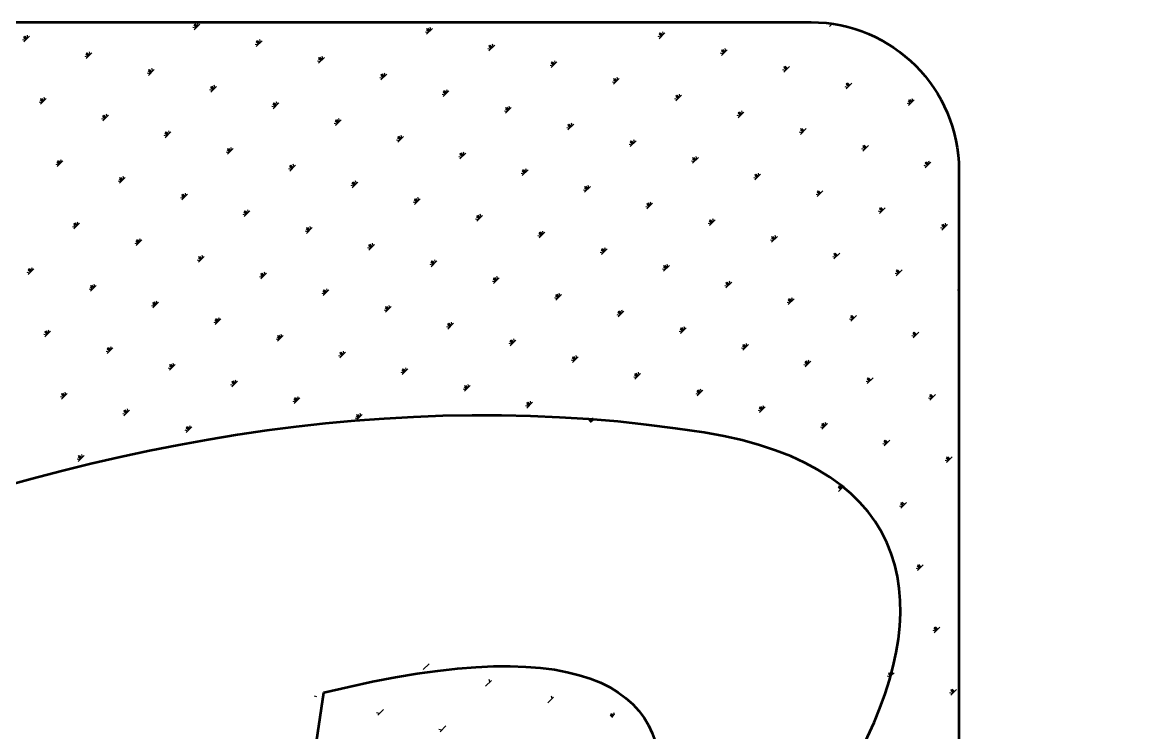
# Model space of a CAD drawing. Extents: x 54907 to 703237, y -798661 to -546661.
# Drawn here: x 250308 to 251933, y -549857 to -548815 of the extents above; entities that cross this region are included whole.
import ezdxf

# ---------------------------------------------------------------- set-up
doc = ezdxf.new("R2010")
doc.units = 0
doc.header["$LTSCALE"] = 1000
doc.header["$MEASUREMENT"] = 0
doc.layers.add('PUB_TITLE', color=4, linetype='Continuous')

msp = doc.modelspace()

# ---------------------------------------------------------------- linework, layer by layer
at = {"layer": 'PUB_TITLE', "color": 4}
for p, q in [((250561.5, -548824.5), (250557.8, -548823.5)), ((250562.5, -548823.4), (250559.2, -548820.1)), ((250563.5, -548822.4), (250559.4, -548818.2)), ((250559.4, -548826.6), (250567.7, -548818.2)), ((250564.6, -548821.3), (250561.2, -548818)), ((250565.6, -548820.3), (250564.7, -548816.6)), ((250902.1, -548831), (250898.5, -548830)), ((250903.2, -548830), (250899.8, -548826.6)), ((250904.2, -548828.9), (250900, -548824.8)), ((250900, -548833.1), (250908.4, -548824.8)), ((250905.2, -548827.9), (250901.9, -548824.6)), ((250906.3, -548826.9), (250905.3, -548823.2)), ((251247, -548833.4), (251246, -548829.8)), ((251490.1, -548821.8), (251494.1, -548817.7)), ((251493.2, -548818.6), (251492, -548817.4)), ((250312.1, -548842.4), (250308.4, -548841.4)), ((250313.1, -548841.3), (250309.8, -548838)), ((250314.2, -548840.3), (250310, -548836.1)), ((250310, -548844.5), (250318.3, -548836.1)), ((250315.2, -548839.2), (250311.9, -548835.9)), ((250316.2, -548838.2), (250315.3, -548834.6)), ((250653.8, -548847.9), (250650.4, -548844.5)), ((250654.8, -548846.8), (250650.6, -548842.7)), ((250650.6, -548851), (250659, -548842.7)), ((250655.9, -548845.8), (250652.5, -548842.5)), ((250656.9, -548844.8), (250655.9, -548841.1)), ((251242.8, -548837.6), (251239.1, -548836.6)), ((251243.8, -548836.5), (251240.5, -548833.2)), ((251244.9, -548835.5), (251240.7, -548831.3)), ((251240.7, -548839.7), (251249, -548831.3)), ((251245.9, -548834.4), (251242.6, -548831.1)), ((250404.4, -548865.8), (250401.1, -548862.5)), ((250405.4, -548864.7), (250401.3, -548860.6)), ((250401.3, -548868.9), (250409.6, -548860.6)), ((250406.5, -548863.7), (250403.1, -548860.4)), ((250407.5, -548862.7), (250406.5, -548859)), ((250652.7, -548848.9), (250649.1, -548848)), ((250993.4, -548855.5), (250989.7, -548854.5)), ((250994.4, -548854.4), (250991.1, -548851.1)), ((250995.5, -548853.4), (250991.3, -548849.2)), ((250991.3, -548857.6), (250999.7, -548849.2)), ((250996.5, -548852.4), (250993.2, -548849)), ((250997.6, -548851.3), (250996.6, -548847.7)), ((251334.1, -548862), (251330.4, -548861.1)), ((251335.1, -548861), (251331.8, -548857.7)), ((251336.1, -548860), (251332, -548855.8)), ((251332, -548864.1), (251340.3, -548855.8)), ((251337.2, -548858.9), (251333.8, -548855.6)), ((251338.2, -548857.9), (251337.3, -548854.2)), ((250403.4, -548866.8), (250399.7, -548865.9)), ((250744, -548873.4), (250740.4, -548872.4)), ((250745.1, -548872.3), (250741.7, -548869)), ((250746.1, -548871.3), (250741.9, -548867.1)), ((250741.9, -548875.5), (250750.3, -548867.1)), ((250747.1, -548870.3), (250743.8, -548866.9)), ((250748.2, -548869.2), (250747.2, -548865.6)), ((251084.7, -548879.9), (251081, -548879)), ((251085.7, -548878.9), (251082.4, -548875.6)), ((251086.8, -548877.9), (251082.6, -548873.7)), ((251082.6, -548882), (251090.9, -548873.7)), ((251087.8, -548876.8), (251084.5, -548873.5)), ((251088.9, -548875.8), (251087.9, -548872.1)), ((250494.6, -548891.3), (250491, -548890.3)), ((250495.7, -548890.3), (250492.3, -548886.9)), ((250496.7, -548889.2), (250492.5, -548885)), ((250492.5, -548893.4), (250500.9, -548885)), ((250497.8, -548888.2), (250494.4, -548884.8)), ((250498.8, -548887.1), (250497.8, -548883.5)), ((250836.3, -548896.8), (250833, -548893.5)), ((250837.4, -548895.8), (250833.2, -548891.6)), ((250833.2, -548899.9), (250841.6, -548891.6)), ((250838.4, -548894.7), (250835.1, -548891.4)), ((250839.5, -548893.7), (250838.5, -548890)), ((251425.3, -548886.5), (251421.7, -548885.5)), ((251426.4, -548885.5), (251423, -548882.1)), ((251427.4, -548884.4), (251423.2, -548880.2)), ((251423.2, -548888.6), (251431.6, -548880.2)), ((251428.5, -548883.4), (251425.1, -548880)), ((250587, -548914.7), (250583.6, -548911.4)), ((250588, -548913.7), (250583.8, -548909.5)), ((250583.8, -548917.8), (250592.2, -548909.5)), ((250589, -548912.6), (250585.7, -548909.3)), ((250590.1, -548911.6), (250589.1, -548907.9)), ((250835.3, -548897.8), (250831.6, -548896.9)), ((251176, -548904.4), (251172.3, -548903.4)), ((251177, -548903.4), (251173.7, -548900)), ((251178, -548902.3), (251173.9, -548898.1)), ((251173.9, -548906.5), (251182.2, -548898.1)), ((251179.1, -548901.3), (251175.7, -548897.9)), ((251180.1, -548900.2), (251179.2, -548896.6)), ((251516.6, -548911), (251513, -548910)), ((251517.7, -548909.9), (251514.3, -548906.6)), ((251518.7, -548908.9), (251514.5, -548904.7)), ((251514.5, -548913), (251522.9, -548904.7)), ((251519.7, -548907.8), (251516.4, -548904.5)), ((250338.6, -548931.6), (250334.4, -548927.4)), ((250334.4, -548935.7), (250342.8, -548927.4)), ((250339.7, -548930.5), (250336.3, -548927.2)), ((250340.7, -548929.5), (250339.7, -548925.8)), ((250585.9, -548915.8), (250582.3, -548914.8)), ((250926.6, -548922.3), (250922.9, -548921.3)), ((250927.6, -548921.3), (250924.3, -548917.9)), ((250928.7, -548920.2), (250924.5, -548916)), ((250924.5, -548924.4), (250932.8, -548916)), ((250929.7, -548919.2), (250926.4, -548915.8)), ((250930.7, -548918.1), (250929.8, -548914.5)), ((251267.2, -548928.9), (251263.6, -548927.9)), ((251268.3, -548927.8), (251264.9, -548924.5)), ((251269.3, -548926.8), (251265.1, -548922.6)), ((251265.1, -548930.9), (251273.5, -548922.6)), ((251270.4, -548925.7), (251267, -548922.4)), ((251271.4, -548924.7), (251270.4, -548921)), ((251612.1, -548931.2), (251611.1, -548927.6)), ((250336.5, -548933.7), (250332.9, -548932.7)), ((250337.6, -548932.6), (250334.2, -548929.3)), ((250677.2, -548940.2), (250673.5, -548939.2)), ((250678.2, -548939.2), (250674.9, -548935.8)), ((250679.3, -548938.1), (250675.1, -548933.9)), ((250675.1, -548942.3), (250683.5, -548933.9)), ((250680.3, -548937.1), (250677, -548933.7)), ((250681.4, -548936), (250680.4, -548932.4)), ((251018.9, -548945.7), (251015.6, -548942.4)), ((251019.9, -548944.7), (251015.8, -548940.5)), ((251015.8, -548948.9), (251024.1, -548940.5)), ((251021, -548943.6), (251017.6, -548940.3)), ((251022, -548942.6), (251021.1, -548938.9)), ((251607.9, -548935.4), (251604.2, -548934.4)), ((251608.9, -548934.4), (251605.6, -548931)), ((251610, -548933.3), (251605.8, -548929.2)), ((251605.8, -548937.5), (251614.2, -548929.2)), ((251611, -548932.3), (251607.7, -548928.9)), ((250427.8, -548958.1), (250424.2, -548957.1)), ((250428.9, -548957.1), (250425.5, -548953.7)), ((250429.9, -548956), (250425.7, -548951.9)), ((250425.7, -548960.2), (250434.1, -548951.9)), ((250430.9, -548955), (250427.6, -548951.6)), ((250432, -548953.9), (250431, -548950.3)), ((250769.5, -548963.6), (250766.2, -548960.3)), ((250770.6, -548962.6), (250766.4, -548958.4)), ((250766.4, -548966.8), (250774.7, -548958.4)), ((250771.6, -548961.5), (250768.3, -548958.2)), ((250772.6, -548960.5), (250771.7, -548956.8)), ((251017.9, -548946.8), (251014.2, -548945.8)), ((251358.5, -548953.3), (251354.9, -548952.3)), ((251359.6, -548952.3), (251356.2, -548948.9)), ((251360.6, -548951.2), (251356.4, -548947.1)), ((251356.4, -548955.4), (251364.8, -548947.1)), ((251361.6, -548950.2), (251358.3, -548946.8)), ((251362.7, -548949.1), (251361.7, -548945.5)), ((250521.2, -548980.5), (250517, -548976.3)), ((250517, -548984.7), (250525.4, -548976.3)), ((250522.2, -548979.4), (250518.9, -548976.1)), ((250523.3, -548978.4), (250522.3, -548974.7)), ((250768.5, -548964.7), (250764.8, -548963.7)), ((251109.1, -548971.2), (251105.5, -548970.2)), ((251110.2, -548970.2), (251106.8, -548966.8)), ((251111.2, -548969.1), (251107, -548965)), ((251107, -548973.3), (251115.4, -548965)), ((251112.3, -548968.1), (251108.9, -548964.8)), ((251113.3, -548967), (251112.3, -548963.4)), ((251449.8, -548977.8), (251446.1, -548976.8)), ((251450.8, -548976.7), (251447.5, -548973.4)), ((251451.9, -548975.7), (251447.7, -548971.5)), ((251447.7, -548979.9), (251456.1, -548971.5)), ((251452.9, -548974.6), (251449.6, -548971.3)), ((250519.1, -548982.6), (250515.4, -548981.6)), ((250520.1, -548981.5), (250516.8, -548978.2)), ((250859.8, -548989.1), (250856.1, -548988.2)), ((250860.8, -548988.1), (250857.5, -548984.7)), ((250861.8, -548987), (250857.7, -548982.9)), ((250857.7, -548991.2), (250866, -548982.9)), ((250862.9, -548986), (250859.5, -548982.7)), ((250863.9, -548985), (250862.9, -548981.3)), ((251201.5, -548994.6), (251198.1, -548991.3)), ((251202.5, -548993.6), (251198.3, -548989.4)), ((251198.3, -548997.8), (251206.7, -548989.4)), ((251203.5, -548992.6), (251200.2, -548989.2)), ((251204.6, -548991.5), (251203.6, -548987.9)), ((250610.4, -549007), (250606.7, -549006.1)), ((250611.4, -549006), (250608.1, -549002.6)), ((250612.5, -549004.9), (250608.3, -549000.8)), ((250608.3, -549009.1), (250616.6, -549000.8)), ((250613.5, -549003.9), (250610.2, -549000.6)), ((250614.5, -549002.9), (250613.6, -548999.2)), ((250952.1, -549012.5), (250948.7, -549009.2)), ((250953.1, -549011.5), (250948.9, -549007.3)), ((250948.9, -549015.7), (250957.3, -549007.3)), ((250954.2, -549010.5), (250950.8, -549007.1)), ((250955.2, -549009.4), (250954.2, -549005.8)), ((251200.4, -548995.7), (251196.8, -548994.7)), ((251541.1, -549002.2), (251537.4, -549001.3)), ((251542.1, -549001.2), (251538.8, -548997.9)), ((251543.2, -549000.1), (251539, -548996)), ((251539, -549004.3), (251547.3, -548996)), ((251544.2, -548999.1), (251540.9, -548995.8)), ((250361, -549024.9), (250357.3, -549024)), ((250362, -549023.9), (250358.7, -549020.6)), ((250363.1, -549022.9), (250358.9, -549018.7)), ((250358.9, -549027), (250367.3, -549018.7)), ((250364.1, -549021.8), (250360.8, -549018.5)), ((250365.2, -549020.8), (250364.2, -549017.1)), ((250703.7, -549029.4), (250699.6, -549025.2)), ((250699.6, -549033.6), (250707.9, -549025.2)), ((250704.8, -549028.4), (250701.4, -549025)), ((250705.8, -549027.3), (250704.8, -549023.7)), ((250951, -549013.6), (250947.4, -549012.6)), ((251291.7, -549020.1), (251288, -549019.2)), ((251292.7, -549019.1), (251289.4, -549015.8)), ((251293.8, -549018.1), (251289.6, -549013.9)), ((251289.6, -549022.2), (251298, -549013.9)), ((251294.8, -549017), (251291.5, -549013.7)), ((251295.9, -549016), (251294.9, -549012.3)), ((251632.4, -549026.7), (251628.7, -549025.7)), ((251633.4, -549025.7), (251630.1, -549022.3)), ((251634.4, -549024.6), (251630.3, -549020.4)), ((251630.3, -549028.8), (251638.6, -549020.4)), ((251635.5, -549023.6), (251632.1, -549020.2)), ((251636.5, -549022.5), (251635.6, -549018.9)), ((250456.4, -549045.2), (250455.5, -549041.6)), ((250701.6, -549031.5), (250698, -549030.5)), ((250702.7, -549030.4), (250699.4, -549027.1)), ((251042.3, -549038), (251038.7, -549037.1)), ((251043.4, -549037), (251040, -549033.7)), ((251044.4, -549036), (251040.2, -549031.8)), ((251040.2, -549040.1), (251048.6, -549031.8)), ((251045.4, -549034.9), (251042.1, -549031.6)), ((251046.5, -549033.9), (251045.5, -549030.2)), ((251384, -549043.6), (251380.7, -549040.2)), ((251385.1, -549042.5), (251380.9, -549038.3)), ((251380.9, -549046.7), (251389.2, -549038.3)), ((251386.1, -549041.5), (251382.8, -549038.1)), ((251387.1, -549040.4), (251386.2, -549036.8)), ((250452.3, -549049.4), (250448.6, -549048.4)), ((250453.3, -549048.4), (250450, -549045)), ((250454.4, -549047.3), (250450.2, -549043.1)), ((250450.2, -549051.5), (250458.5, -549043.1)), ((250455.4, -549046.3), (250452.1, -549042.9)), ((250792.9, -549056), (250789.3, -549055)), ((250794, -549054.9), (250790.6, -549051.6)), ((250795, -549053.9), (250790.8, -549049.7)), ((250790.8, -549058), (250799.2, -549049.7)), ((250796.1, -549052.8), (250792.7, -549049.5)), ((250797.1, -549051.8), (250796.1, -549048.1)), ((251134.6, -549061.5), (251131.3, -549058.1)), ((251135.7, -549060.4), (251131.5, -549056.2)), ((251131.5, -549064.6), (251139.9, -549056.2)), ((251136.7, -549059.4), (251133.4, -549056)), ((251137.8, -549058.3), (251136.8, -549054.7)), ((251383, -549044.6), (251379.3, -549043.6)), ((250543.5, -549073.9), (250539.9, -549072.9)), ((250544.6, -549072.8), (250541.3, -549069.5)), ((250545.6, -549071.8), (250541.5, -549067.6)), ((250541.5, -549075.9), (250549.8, -549067.6)), ((250546.7, -549070.7), (250543.3, -549067.4)), ((250547.7, -549069.7), (250546.7, -549066)), ((250886.3, -549078.3), (250882.1, -549074.1)), ((250882.1, -549082.5), (250890.5, -549074.1)), ((250887.3, -549077.3), (250884, -549073.9)), ((250888.4, -549076.2), (250887.4, -549072.6)), ((251133.6, -549062.5), (251129.9, -549061.5)), ((251474.3, -549069.1), (251470.6, -549068.1)), ((251475.3, -549068), (251472, -549064.7)), ((251476.3, -549067), (251472.2, -549062.8)), ((251472.2, -549071.1), (251480.5, -549062.8)), ((251477.4, -549065.9), (251474, -549062.6)), ((250639, -549094.1), (250638, -549090.5)), ((250884.2, -549080.4), (250880.6, -549079.4)), ((250885.3, -549079.4), (250881.9, -549076)), ((251224.9, -549087), (251221.2, -549086)), ((251225.9, -549085.9), (251222.6, -549082.6)), ((251227, -549084.9), (251222.8, -549080.7)), ((251222.8, -549089.1), (251231.1, -549080.7)), ((251228, -549083.8), (251224.7, -549080.5)), ((251229, -549082.8), (251228.1, -549079.1)), ((251566.6, -549092.5), (251563.2, -549089.1)), ((251567.6, -549091.4), (251563.4, -549087.3)), ((251563.4, -549095.6), (251571.8, -549087.3)), ((251568.7, -549090.4), (251565.3, -549087)), ((250634.8, -549098.3), (250631.2, -549097.3)), ((250635.9, -549097.3), (250632.5, -549093.9)), ((250636.9, -549096.2), (250632.7, -549092)), ((250632.7, -549100.4), (250641.1, -549092)), ((250638, -549095.2), (250634.6, -549091.8)), ((250975.5, -549104.9), (250971.8, -549103.9)), ((250976.5, -549103.8), (250973.2, -549100.5)), ((250977.6, -549102.8), (250973.4, -549098.6)), ((250973.4, -549107), (250981.8, -549098.6)), ((250978.6, -549101.7), (250975.3, -549098.4)), ((250979.7, -549100.7), (250978.7, -549097)), ((251317.2, -549110.4), (251313.9, -549107)), ((251318.2, -549109.3), (251314.1, -549105.2)), ((251314.1, -549113.5), (251322.4, -549105.2)), ((251319.3, -549108.3), (251315.9, -549104.9)), ((251320.3, -549107.2), (251319.3, -549103.6)), ((251565.5, -549093.5), (251561.9, -549092.5)), ((250385.4, -549116.2), (250381.8, -549115.2)), ((250386.5, -549115.2), (250383.1, -549111.8)), ((250387.5, -549114.1), (250383.4, -549110)), ((250383.4, -549118.3), (250391.7, -549110)), ((250388.6, -549113.1), (250385.2, -549109.7)), ((250389.6, -549112), (250388.6, -549108.4)), ((250726.1, -549122.8), (250722.5, -549121.8)), ((250727.2, -549121.7), (250723.8, -549118.4)), ((250728.2, -549120.7), (250724, -549116.5)), ((250724, -549124.9), (250732.4, -549116.5)), ((250729.2, -549119.6), (250725.9, -549116.3)), ((250730.3, -549118.6), (250729.3, -549114.9)), ((251068.9, -549127.2), (251064.7, -549123.1)), ((251064.7, -549131.4), (251073, -549123.1)), ((251069.9, -549126.2), (251066.6, -549122.9)), ((251070.9, -549125.1), (251070, -549121.5)), ((251316.2, -549111.4), (251312.5, -549110.4)), ((251656.8, -549118), (251653.2, -549117)), ((251657.9, -549116.9), (251654.5, -549113.6)), ((251658.9, -549115.9), (251654.7, -549111.7)), ((251654.7, -549120.1), (251663.1, -549111.7)), ((251659.9, -549114.8), (251656.6, -549111.5)), ((251661, -549113.8), (251660, -549110.1)), ((250477.8, -549139.6), (250474.4, -549136.3)), ((250478.8, -549138.6), (250474.6, -549134.4)), ((250474.6, -549142.8), (250483, -549134.4)), ((250479.9, -549137.5), (250476.5, -549134.2)), ((250480.9, -549136.5), (250479.9, -549132.8)), ((250821.6, -549143.1), (250820.6, -549139.4)), ((251066.8, -549129.3), (251063.1, -549128.3)), ((251067.8, -549128.3), (251064.5, -549124.9)), ((251407.4, -549135.9), (251403.8, -549134.9)), ((251408.5, -549134.8), (251405.1, -549131.5)), ((251409.5, -549133.8), (251405.3, -549129.6)), ((251405.3, -549138), (251413.7, -549129.6)), ((251410.6, -549132.7), (251407.2, -549129.4)), ((251411.6, -549131.7), (251410.6, -549128.1)), ((250476.7, -549140.7), (250473.1, -549139.7)), ((250817.4, -549147.2), (250813.7, -549146.3)), ((250818.4, -549146.2), (250815.1, -549142.8)), ((250819.5, -549145.1), (250815.3, -549141)), ((250815.3, -549149.3), (250823.7, -549141)), ((250820.5, -549144.1), (250817.2, -549140.8)), ((251158, -549153.8), (251154.4, -549152.8)), ((251159.1, -549152.7), (251155.8, -549149.4)), ((251160.1, -549151.7), (251156, -549147.5)), ((251156, -549155.9), (251164.3, -549147.5)), ((251161.2, -549150.7), (251157.8, -549147.3)), ((251162.2, -549149.6), (251161.2, -549146)), ((251500.8, -549158.2), (251496.6, -549154.1)), ((251496.6, -549162.4), (251505, -549154.1)), ((251501.8, -549157.2), (251498.5, -549153.9)), ((250568, -549165.1), (250564.4, -549164.2)), ((250569.1, -549164.1), (250565.7, -549160.8)), ((250570.1, -549163), (250565.9, -549158.9)), ((250565.9, -549167.2), (250574.3, -549158.9)), ((250571.1, -549162), (250567.8, -549158.7)), ((250572.2, -549161), (250571.2, -549157.3)), ((250908.7, -549171.7), (250905, -549170.7)), ((250909.7, -549170.6), (250906.4, -549167.3)), ((250910.8, -549169.6), (250906.6, -549165.4)), ((250906.6, -549173.8), (250914.9, -549165.4)), ((250911.8, -549168.6), (250908.5, -549165.2)), ((250912.8, -549167.5), (250911.9, -549163.9)), ((251251.4, -549176.2), (251247.2, -549172)), ((251247.2, -549180.3), (251255.6, -549172)), ((251252.5, -549175.1), (251249.1, -549171.8)), ((251253.5, -549174.1), (251252.5, -549170.4)), ((251498.7, -549160.3), (251495.1, -549159.4)), ((251499.8, -549159.3), (251496.4, -549156)), ((250318.6, -549183), (250315, -549182.1)), ((250319.7, -549182), (250316.3, -549178.7)), ((250320.7, -549181), (250316.5, -549176.8)), ((250316.5, -549185.1), (250324.9, -549176.8)), ((250321.8, -549179.9), (250318.4, -549176.6)), ((250322.8, -549178.9), (250321.8, -549175.2)), ((250660.3, -549188.5), (250657, -549185.2)), ((250661.4, -549187.5), (250657.2, -549183.3)), ((250657.2, -549191.7), (250665.6, -549183.3)), ((250662.4, -549186.5), (250659.1, -549183.1)), ((250663.5, -549185.4), (250662.5, -549181.8)), ((251004.1, -549192), (251003.1, -549188.3)), ((251249.3, -549178.2), (251245.7, -549177.3)), ((251250.4, -549177.2), (251247, -549173.9)), ((251590, -549184.8), (251586.3, -549183.8)), ((251591, -549183.8), (251587.7, -549180.4)), ((251592.1, -549182.7), (251587.9, -549178.5)), ((251587.9, -549186.9), (251596.3, -549178.5)), ((251593.1, -549181.7), (251589.8, -549178.3)), ((250410.9, -549206.5), (250407.6, -549203.1)), ((250412, -549205.4), (250407.8, -549201.2)), ((250407.8, -549209.6), (250416.2, -549201.2)), ((250413, -549204.4), (250409.7, -549201)), ((250414.1, -549203.3), (250413.1, -549199.7)), ((250659.3, -549189.6), (250655.6, -549188.6)), ((250999.9, -549196.1), (250996.3, -549195.2)), ((251001, -549195.1), (250997.7, -549191.8)), ((251002, -549194.1), (250997.9, -549189.9)), ((250997.9, -549198.2), (251006.2, -549189.9)), ((251003.1, -549193), (250999.7, -549189.7)), ((251340.6, -549202.7), (251337, -549201.7)), ((251341.7, -549201.7), (251338.3, -549198.3)), ((251342.7, -549200.6), (251338.5, -549196.4)), ((251338.5, -549204.8), (251346.9, -549196.4)), ((251343.7, -549199.6), (251340.4, -549196.2)), ((251344.8, -549198.5), (251343.8, -549194.9)), ((251679.7, -549203.6), (251679.2, -549203)), ((250409.9, -549207.5), (250406.3, -549206.5)), ((250750.6, -549214.1), (250746.9, -549213.1)), ((250751.6, -549213), (250748.3, -549209.7)), ((250752.7, -549212), (250748.5, -549207.8)), ((250748.5, -549216.1), (250756.8, -549207.8)), ((250753.7, -549210.9), (250750.4, -549207.6)), ((250754.7, -549209.9), (250753.8, -549206.2)), ((251091.2, -549220.6), (251087.6, -549219.6)), ((251092.3, -549219.6), (251088.9, -549216.2)), ((251093.3, -549218.5), (251089.1, -549214.3)), ((251089.1, -549222.7), (251097.5, -549214.3)), ((251094.4, -549217.5), (251091, -549214.1)), ((251095.4, -549216.4), (251094.4, -549212.8)), ((251435, -549224), (251431.7, -549220.7)), ((251436.1, -549223), (251435.1, -549219.3)), ((251679.7, -549208.8), (251677.6, -549208.3)), ((251679.7, -549205.6), (251679, -549204.9)), ((251679.2, -549211.3), (251679.7, -549210.8)), ((250501.2, -549232), (250497.5, -549231)), ((250502.2, -549230.9), (250498.9, -549227.6)), ((250503.3, -549229.9), (250499.1, -549225.7)), ((250499.1, -549234), (250507.4, -549225.7)), ((250504.3, -549228.8), (250501, -549225.5)), ((250505.4, -549227.8), (250504.4, -549224.1)), ((250842.9, -549237.5), (250839.5, -549234.1)), ((250843.9, -549236.4), (250839.8, -549232.2)), ((250839.8, -549240.6), (250848.1, -549232.2)), ((250845, -549235.4), (250841.6, -549232)), ((250846, -549234.3), (250845, -549230.7)), ((251431.9, -549227.2), (251428.2, -549226.2)), ((251432.9, -549226.1), (251429.6, -549222.8)), ((251434, -549225.1), (251429.8, -549220.9)), ((251429.8, -549229.2), (251438.2, -549220.9)), ((250593.5, -549255.4), (250590.2, -549252)), ((250594.6, -549254.3), (250590.4, -549250.2)), ((250590.4, -549258.5), (250598.7, -549250.2)), ((250595.6, -549253.3), (250592.3, -549249.9)), ((250596.6, -549252.2), (250595.7, -549248.6)), ((250841.8, -549238.5), (250838.2, -549237.5)), ((251182.5, -549245.1), (251178.9, -549244.1)), ((251183.6, -549244), (251180.2, -549240.7)), ((251184.6, -549243), (251180.4, -549238.8)), ((251180.4, -549247.2), (251188.8, -549238.8)), ((251185.6, -549241.9), (251182.3, -549238.6)), ((251186.7, -549240.9), (251185.7, -549237.2)), ((251523.2, -549251.6), (251519.5, -549250.6)), ((251524.2, -549250.6), (251520.9, -549247.2)), ((251525.3, -549249.5), (251521.1, -549245.4)), ((251521.1, -549253.7), (251529.4, -549245.4)), ((251526.3, -549248.5), (251523, -549245.1)), ((250345.2, -549272.2), (250341, -549268.1)), ((250341, -549276.4), (250349.3, -549268.1)), ((250346.2, -549271.2), (250342.9, -549267.8)), ((250347.3, -549270.1), (250346.3, -549266.5)), ((250592.5, -549256.4), (250588.8, -549255.4)), ((250933.1, -549263), (250929.5, -549262)), ((250934.2, -549261.9), (250930.8, -549258.6)), ((250935.2, -549260.9), (250931, -549256.7)), ((250931, -549265.1), (250939.4, -549256.7)), ((250936.3, -549259.8), (250932.9, -549256.5)), ((250937.3, -549258.8), (250936.3, -549255.1)), ((251273.8, -549269.5), (251270.1, -549268.5)), ((251274.8, -549268.5), (251271.5, -549265.1)), ((251275.9, -549267.4), (251271.7, -549263.3)), ((251271.7, -549271.6), (251280.1, -549263.3)), ((251276.9, -549266.4), (251273.6, -549263)), ((251278, -549265.3), (251277, -549261.7)), ((250343.1, -549274.3), (250339.4, -549273.3)), ((250344.1, -549273.3), (250340.8, -549269.9)), ((250683.7, -549280.9), (250680.1, -549279.9)), ((250684.8, -549279.8), (250681.4, -549276.5)), ((250685.8, -549278.8), (250681.7, -549274.6)), ((250681.7, -549283), (250690, -549274.6)), ((250686.9, -549277.7), (250683.5, -549274.4)), ((250687.9, -549276.7), (250686.9, -549273)), ((251025.5, -549286.4), (251022.1, -549283)), ((251026.5, -549285.3), (251022.3, -549281.2)), ((251022.3, -549289.5), (251030.7, -549281.2)), ((251027.5, -549284.3), (251024.2, -549281)), ((251028.6, -549283.3), (251027.6, -549279.6)), ((251614.4, -549276.1), (251610.8, -549275.1)), ((251615.5, -549275), (251612.2, -549271.7)), ((251616.5, -549274), (251612.4, -549269.8)), ((251612.4, -549278.2), (251620.7, -549269.8)), ((251617.6, -549272.9), (251614.2, -549269.6)), ((250434.4, -549298.8), (250430.7, -549297.8)), ((250435.4, -549297.7), (250432.1, -549294.4)), ((250436.5, -549296.7), (250432.3, -549292.5)), ((250432.3, -549300.9), (250440.6, -549292.5)), ((250437.5, -549295.6), (250434.2, -549292.3)), ((250438.5, -549294.6), (250437.6, -549291)), ((250776.1, -549304.3), (250772.7, -549300.9)), ((250777.1, -549303.2), (250772.9, -549299.1)), ((250772.9, -549307.4), (250781.3, -549299.1)), ((250778.2, -549302.2), (250774.8, -549298.9)), ((250779.2, -549301.2), (250778.2, -549297.5)), ((251024.4, -549287.4), (251020.8, -549286.4)), ((251365.1, -549294), (251361.4, -549293)), ((251366.1, -549292.9), (251362.8, -549289.6)), ((251367.2, -549291.9), (251363, -549287.7)), ((251363, -549296.1), (251371.3, -549287.7)), ((251368.2, -549290.8), (251364.9, -549287.5)), ((251369.2, -549289.8), (251368.3, -549286.2)), ((250527.7, -549321.1), (250523.6, -549317)), ((250523.6, -549325.3), (250531.9, -549317)), ((250528.8, -549320.1), (250525.4, -549316.8)), ((250529.8, -549319.1), (250528.8, -549315.4)), ((250775, -549305.3), (250771.4, -549304.4)), ((251115.7, -549311.9), (251112, -549310.9)), ((251116.7, -549310.8), (251113.4, -549307.5)), ((251117.8, -549309.8), (251113.6, -549305.6)), ((251113.6, -549314), (251122, -549305.6)), ((251118.8, -549308.8), (251115.5, -549305.4)), ((251119.9, -549307.7), (251118.9, -549304.1)), ((251456.3, -549318.4), (251452.7, -549317.5)), ((251457.4, -549317.4), (251454.1, -549314.1)), ((251458.4, -549316.4), (251454.3, -549312.2)), ((251454.3, -549320.5), (251462.6, -549312.2)), ((251459.5, -549315.3), (251456.1, -549312)), ((251460.5, -549314.3), (251459.5, -549310.6)), ((250525.6, -549323.2), (250522, -549322.3)), ((250526.7, -549322.2), (250523.3, -549318.9)), ((250866.3, -549329.8), (250862.7, -549328.8)), ((250867.3, -549328.7), (250864, -549325.4)), ((250868.4, -549327.7), (250864.2, -549323.5)), ((250864.2, -549331.9), (250872.6, -549323.5)), ((250869.4, -549326.7), (250866.1, -549323.3)), ((250870.5, -549325.6), (250869.5, -549322)), ((251208, -549335.3), (251204.7, -549332)), ((251209.1, -549334.3), (251204.9, -549330.1)), ((251204.9, -549338.4), (251213.2, -549330.1)), ((251210.1, -549333.2), (251206.8, -549329.9)), ((251211.1, -549332.2), (251210.2, -549328.5)), ((250616.9, -549347.7), (250613.3, -549346.7)), ((250618, -549346.7), (250614.6, -549343.3)), ((250619, -549345.6), (250614.8, -549341.4)), ((250614.8, -549349.8), (250623.2, -549341.4)), ((250620.1, -549344.6), (250616.7, -549341.2)), ((250621.1, -549343.5), (250620.1, -549339.9)), ((250958.6, -549353.2), (250955.3, -549349.9)), ((250959.7, -549352.2), (250955.5, -549348)), ((250955.5, -549356.3), (250963.8, -549348)), ((250960.7, -549351.1), (250957.4, -549347.8)), ((250961.8, -549350.1), (250960.8, -549346.4)), ((251207, -549336.3), (251203.3, -549335.4)), ((251547.6, -549342.9), (251544, -549341.9)), ((251548.7, -549341.9), (251545.3, -549338.5)), ((251549.7, -549340.8), (251545.5, -549336.6)), ((251545.5, -549345), (251553.9, -549336.6)), ((251550.8, -549339.8), (251547.4, -549336.4)), ((250367.5, -549365.6), (250363.9, -549364.6)), ((250368.6, -549364.6), (250365.2, -549361.2)), ((250369.6, -549363.5), (250365.5, -549359.3)), ((250365.5, -549367.7), (250373.8, -549359.3)), ((250370.7, -549362.5), (250367.3, -549359.1)), ((250371.7, -549361.4), (250370.7, -549357.8)), ((250710.3, -549370.1), (250706.1, -549365.9)), ((250706.1, -549374.2), (250714.5, -549365.9)), ((250711.3, -549369), (250708, -549365.7)), ((250712.4, -549368), (250711.4, -549364.3)), ((250957.6, -549354.2), (250953.9, -549353.3)), ((251298.2, -549360.8), (251294.6, -549359.8)), ((251299.3, -549359.8), (251295.9, -549356.4)), ((251300.3, -549358.7), (251296.2, -549354.5)), ((251296.2, -549362.9), (251304.5, -549354.5)), ((251301.4, -549357.7), (251298, -549354.3)), ((251302.4, -549356.6), (251301.4, -549353)), ((251638.9, -549367.4), (251635.3, -549366.4)), ((251640, -549366.3), (251636.6, -549363)), ((251641, -549365.3), (251636.8, -549361.1)), ((251636.8, -549369.4), (251645.2, -549361.1)), ((251642, -549364.2), (251638.7, -549360.9)), ((250463, -549385.9), (250462, -549382.2)), ((250708.2, -549372.2), (250704.6, -549371.2)), ((250709.2, -549371.1), (250705.9, -549367.8)), ((251048.9, -549378.7), (251045.2, -549377.7)), ((251049.9, -549377.7), (251046.6, -549374.3)), ((251051, -549376.6), (251046.8, -549372.4)), ((251046.8, -549380.8), (251055.1, -549372.4)), ((251052, -549375.6), (251048.7, -549372.2)), ((251053, -549374.5), (251052.1, -549370.9)), ((251390.6, -549384.2), (251387.2, -549380.9)), ((251391.6, -549383.2), (251387.4, -549379)), ((251387.4, -549387.3), (251395.8, -549379)), ((251392.7, -549382.1), (251389.3, -549378.8)), ((251393.7, -549381.1), (251392.7, -549377.4)), ((250458.8, -549390.1), (250455.2, -549389.1)), ((250459.9, -549389), (250456.5, -549385.7)), ((250460.9, -549388), (250456.7, -549383.8)), ((250456.7, -549392.1), (250465.1, -549383.8)), ((250462, -549386.9), (250458.6, -549383.6)), ((250799.5, -549396.6), (250795.8, -549395.6)), ((250800.5, -549395.6), (250797.2, -549392.2)), ((250801.6, -549394.5), (250797.4, -549390.3)), ((250797.4, -549398.7), (250805.7, -549390.3)), ((250802.6, -549393.5), (250799.3, -549390.1)), ((250803.7, -549392.4), (250802.7, -549388.8)), ((251141.2, -549402.1), (251137.8, -549398.8)), ((251142.2, -549401.1), (251138.1, -549396.9)), ((251143.3, -549400), (251139.9, -549396.7)), ((251144, -549397.7), (251143.3, -549395.3)), ((251145.5, -549397.8), (251146.4, -549396.9)), ((251389.5, -549385.3), (251385.9, -549384.3)), ((250550.1, -549414.5), (250546.5, -549413.5)), ((250551.1, -549413.5), (250547.8, -549410.1)), ((250552.2, -549412.4), (250548, -549408.3)), ((250548, -549416.6), (250556.4, -549408.3)), ((250553.2, -549411.4), (250549.9, -549408)), ((250554.3, -549410.3), (250553.3, -549406.7)), ((251480.8, -549409.7), (251477.2, -549408.7)), ((251481.9, -549408.7), (251478.5, -549405.3)), ((251482.9, -549407.6), (251478.7, -549403.5)), ((251478.7, -549411.8), (251487.1, -549403.5)), ((251483.9, -549406.6), (251480.6, -549403.2)), ((251485, -549405.5), (251484, -549401.9)), ((251573.1, -549433.1), (251569.8, -549429.8)), ((251574.2, -549432.1), (251570, -549427.9)), ((251570, -549436.3), (251578.4, -549427.9)), ((251575.2, -549431), (251571.9, -549427.7)), ((251572.1, -549434.2), (251568.4, -549433.2)), ((250392, -549456.9), (250388.3, -549455.9)), ((250393, -549455.8), (250389.7, -549452.5)), ((250394.1, -549454.8), (250389.9, -549450.6)), ((250389.9, -549459), (250398.3, -549450.6)), ((250395.1, -549453.7), (250391.8, -549450.4)), ((250396.2, -549452.7), (250395.2, -549449.1)), ((251663.4, -549458.6), (251659.7, -549457.7)), ((251664.4, -549457.6), (251661.1, -549454.3)), ((251665.5, -549456.5), (251661.3, -549452.4)), ((251661.3, -549460.7), (251669.6, -549452.4)), ((251666.5, -549455.5), (251663.2, -549452.2)), ((251506.3, -549500), (251503, -549496.6)), ((251507.4, -549498.9), (251503.2, -549494.7)), ((251503.2, -549503.1), (251511.5, -549494.7)), ((251508.4, -549497.9), (251505.1, -549494.5)), ((251509.4, -549496.8), (251508.5, -549493.2)), ((251596.5, -549525.5), (251592.9, -549524.5)), ((251597.6, -549524.4), (251594.2, -549521.1)), ((251598.6, -549523.4), (251594.5, -549519.2)), ((251594.5, -549527.5), (251602.8, -549519.2)), ((251599.7, -549522.3), (251596.3, -549519)), ((251623.1, -549614.6), (251618.9, -549610.5)), ((251618.9, -549618.8), (251627.3, -549610.5)), ((251624.1, -549613.6), (251620.8, -549610.3)), ((251621, -549616.7), (251617.4, -549615.8)), ((251622, -549615.7), (251618.7, -549612.4)), ((251645.5, -549708), (251641.8, -549707)), ((251646.5, -549707), (251643.2, -549703.6)), ((251647.5, -549705.9), (251643.4, -549701.8)), ((251643.4, -549710.1), (251651.7, -549701.8)), ((251648.6, -549704.9), (251645.3, -549701.5)), ((250895.2, -549763.8), (250903.6, -549755.5)), ((251579.7, -549773.8), (251576.3, -549770.5)), ((251580.7, -549772.8), (251576.6, -549768.6)), ((251581.8, -549771.7), (251578.4, -549768.4)), ((251579.6, -549773.9), (251584.9, -549768.6)), ((251582.8, -549770.7), (251581.8, -549767)), ((250986.5, -549788.3), (250994.9, -549779.9)), ((250992.8, -549782), (250991.8, -549778.4)), ((251578.6, -549774.8), (251575, -549773.9)), ((250739.2, -549804.1), (250735.6, -549803.1)), ((251077.8, -549812.7), (251086.1, -549804.4)), ((251084.1, -549806.5), (251083.1, -549802.8)), ((251669.9, -549799.3), (251666.3, -549798.3)), ((251671, -549798.3), (251667.6, -549794.9)), ((251672, -549797.2), (251667.8, -549793)), ((251667.8, -549801.4), (251676.2, -549793)), ((251673.1, -549796.2), (251669.7, -549792.8)), ((250830.5, -549828.6), (250826.8, -549827.6)), ((250828.4, -549830.6), (250836.8, -549822.3)), ((251172.2, -549834.1), (251168.9, -549830.7)), ((251173.2, -549833), (251169.1, -549828.8)), ((251174.3, -549832), (251170.9, -549828.6)), ((251175.3, -549830.9), (251174.4, -549827.3)), ((250921.8, -549853), (250918.1, -549852)), ((250919.7, -549855.1), (250928, -549846.7))]:
    msp.add_line(p, q, dxfattribs=at)
at = {"layer": 'PUB_TITLE', "color": 4, "lineweight": 53}
for points, knots in [([(248898.2, -550215.1), (248898.2, -549625.2), (248898.2, -549032.2), (248898.2, -549032.2), (248898.2, -548913), (248995.7, -548815.5), (249115, -548815.5), (249115, -548815.5), (251463, -548815.5), (251463, -548815.5), (251582.2, -548815.5), (251679.7, -548913), (251679.7, -549032.2), (251679.7, -549032.2), (251679.7, -549510.9), (251679.7, -550036)], [6.497483, 6.497483, 6.497483, 6.497483, 7, 7, 7, 8, 8, 8, 9, 9, 9, 10, 10, 10, 10.451509, 10.451509, 10.451509, 10.451509]), ([(251306.6, -549416.9), (251932.9, -549517.5), (251434.1, -550249.2), (250782.5, -550528.3), (251242.3, -550206.1), (251544.3, -549600), (250749.7, -549797.8), (250749.7, -549797.8), (250630.2, -550598.8), (250630.2, -550598.8), (250308.1, -550749.2), (250076.9, -550786.8), (249927.5, -550768), (249927.5, -550768), (250037.1, -549915.3), (250037.1, -549915.3), (249494.1, -549917.8), (248789.5, -550337.3), (248698.6, -550373.2), (249429, -549766.8), (250408.8, -549272.7), (251306.6, -549416.9)], [0, 0, 0, 0, 1, 1, 1, 2, 2, 2, 3, 3, 3, 4, 4, 4, 5, 5, 5, 6, 6, 6, 7, 7, 7, 7])]:
    msp.add_open_spline(points, degree=3, knots=knots, dxfattribs=at)

doc.saveas('drawing.dxf')
